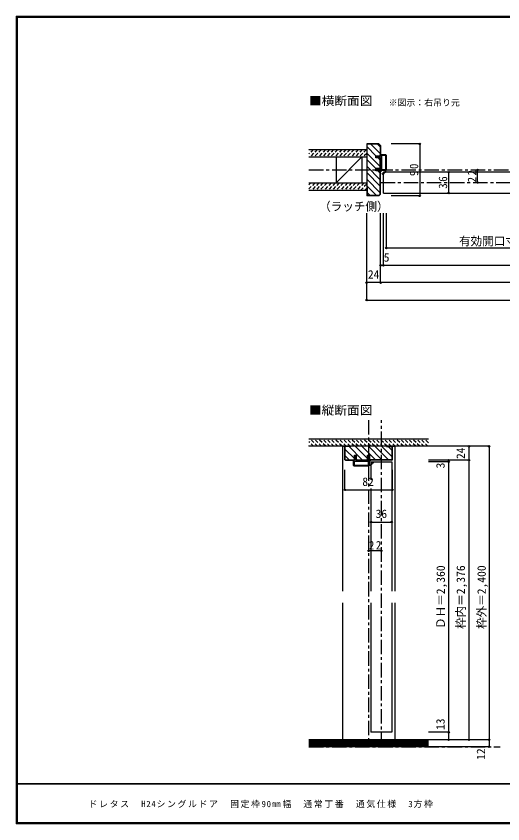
# Model space of a CAD drawing. Units: millimetres at full size, sheet at 1:5. Extents: x -973 to 977, y -718 to 696.
# Drawn here: x -973 to -132, y -701 to 696 of the extents above; entities that cross this region are included whole.
import ezdxf
from ezdxf.enums import TextEntityAlignment as Align

# ---------------------------------------------------------------- set-up
doc = ezdxf.new("R2010")
doc.units = ezdxf.units.MM
doc.header["$LTSCALE"] = 5
doc.header["$PDMODE"] = 32
doc.header["$PDSIZE"] = 2.5
doc.linetypes.add('CHAIN1', pattern=[8, 5, -1, 1, -1])
doc.linetypes.add('DASHED1', pattern=[1.8, 1.2, -0.6])
for name, color, linetype in [('0-0_補助線', 7, 'Continuous'), ('0-1_通り芯', 4, 'CHAIN1'), ('0-3_仕上げ', 2, 'Continuous'), ('0-4_枠', 3, 'Continuous'), ('0-6_扉', 6, 'Continuous'), ('0-A_文字', 3, 'Continuous'), ('0-B_寸法', 4, 'Continuous'), ('0-C_ハッチ', 4, 'DASHED1'), ('F-1_枠', 6, 'Continuous'), ('F-A_文字', 7, 'Continuous')]:
    doc.layers.add(name, color=color, linetype=linetype)
doc.styles.add('ＭＳ ゴシック', font='')
doc.styles.get('ＭＳ ゴシック').set_extended_font_data('MS Gothic')

# ---------------------------------------------------------------- blocks, each defined once
blk = doc.blocks.new('2')
at = {"layer": '0-0_補助線'}
for p, q in [((-9.846, -9.622), (-9.846, 15.078)), ((-8.846, 16.078), (0.354, 16.078)), ((-8.846, 15.878), (0.637, 15.878)), ((-8.446, 14.378), (-8.446, -8.922)), ((-8.146, 14.678), (-1.546, 14.678)), ((-1.246, 14.378), (-1.246, -8.922)), ((0.154, 11.653), (2.154, 11.653)), ((0.154, 11.653), (0.154, -8.497)), ((2.154, 10.953), (2.154, 11.653)), ((3.154, 11.653), (2.512, 10.83)), ((3.154, 11.653), (6.154, 11.653)), ((4.154, 13.753), (4.154, 13.053)), ((5.154, 13.053), (4.512, 13.876)), ((7.154, 13.053), (5.154, 13.053)), ((6.154, 10.953), (6.154, 11.653)), ((7.558, 12.258), (6.516, 10.835)), ((-1.48, -10.622), (-8.846, -10.622)), ((-1.546, -9.222), (-8.146, -9.222)), ((-1.189, -10.85), (-0.732, -12.694)), ((0.354, -12.922), (-0.441, -12.922)), ((0.154, -8.497), (2.154, -8.497)), ((4.154, -9.897), (0.154, -9.897)), ((0.154, -9.897), (0.154, -10.622)), ((0.154, -10.622), (0.645, -12.548)), ((2.154, -7.797), (2.154, -8.497)), ((3.154, -8.497), (2.512, -7.674)), ((3.154, -8.497), (6.154, -8.497)), ((4.154, -10.597), (4.154, -9.897)), ((5.154, -9.897), (4.512, -10.72)), ((7.154, -9.897), (5.154, -9.897)), ((6.154, -7.797), (6.154, -8.497)), ((7.558, -9.101), (6.516, -7.679))]:
    blk.add_line(p, q, dxfattribs=at)
for points in [[(-9.646, 15.078), (-9.646, -9.622), (-9.846, -9.622)], [(4.154, 13.053), (0.154, 13.053), (0.649, 15.723)]]:
    blk.add_lwpolyline(points, dxfattribs=at)
for centre, radius, start, end in [((-8.846, 15.078), 1, 90, 180), ((-8.846, 15.078), 0.8, 90, 180), ((-8.146, 14.378), 0.3, 90, 180), ((-1.546, 14.378), 0.3, 0, 90), ((0.354, 15.778), 0.3, 349.49875, 90), ((2.354, 10.953), 0.2, 180, 322.03043), ((4.354, 13.753), 0.2, 37.96957, 180), ((6.354, 10.953), 0.2, 180, 323.78053), ((7.154, 12.553), 0.5, 323.78053, 90), ((-8.846, -9.622), 1, 180, 270), ((-2.846, -10.72), 6, 179.06153, 259.29815), ((-8.146, -8.922), 0.3, 180, 270), ((-2.846, -10.72), 5.3, 178.93757, 259.29815), ((-1.546, -8.922), 0.3, 270, 0), ((-1.48, -10.922), 0.3, 13.9282, 90), ((-0.441, -12.622), 0.3, 193.9282, 270), ((0.354, -12.622), 0.3, 270, 14.29438), ((2.354, -7.797), 0.2, 37.96957, 180), ((4.354, -10.597), 0.2, 180, 322.03043), ((6.354, -7.797), 0.2, 36.21947, 180), ((7.154, -9.397), 0.5, 270, 36.21947), ((-3.896, -16.272), 0.35, 259.29815, 79.29815)]:
    blk.add_arc(centre, radius, start, end, dxfattribs=at)
blk.add_point((-3.896, -16.622), dxfattribs=at)

msp = doc.modelspace()

# ---------------------------------------------------------------- linework, layer by layer
at = {"layer": '0-1_通り芯'}
for p, q in [((-467, 430), (468, 430)), ((-343, 408.007), (344, 408.007)), ((-363.643, -2.5), (-363.643, -567.5)), ((-341.643, -567.5), (-341.643, -2.5)), ((-260.286, -48), (-467, -48)), ((-467, -567.5), (-136.286, -567.5))]:
    msp.add_line(p, q, dxfattribs=at)
at = {"layer": '0-3_仕上げ'}
for p, q in [((-467, 465), (-367, 465)), ((-467, 452.5), (-367, 452.5)), ((-467, 407.5), (-367, 407.5)), ((-467, 395), (-367, 395)), ((-260.286, -555.5), (-467, -555.5)), ((-260.286, -567.5), (-467, -567.5))]:
    msp.add_line(p, q, dxfattribs=at)
at = {"layer": '0-3_仕上げ', "color": 7}
for p, q in [((-375.572, 452.5), (-420, 407.5)), ((-260.286, -557), (-467, -557)), ((-260.286, -558.5), (-467, -558.5)), ((-260.286, -560), (-467, -560)), ((-260.286, -561.5), (-467, -561.5)), ((-260.286, -563), (-467, -563)), ((-260.286, -564.5), (-467, -564.5)), ((-260.286, -566), (-467, -566))]:
    msp.add_line(p, q, dxfattribs=at)
at = {"layer": '0-3_仕上げ', "color": 3}
for p, q in [((-420, 452.5), (-420, 407.5)), ((-375.572, 452.5), (-375.572, 407.5))]:
    msp.add_line(p, q, dxfattribs=at)
at = {"layer": '0-4_枠'}
for p, q in [((-345.828, 475), (-343, 472.172)), ((-346.036, 474.5), (-366.5, 474.5)), ((-366.5, 460), (-366.5, 474.5)), ((-346.036, 474.5), (-343.5, 471.964)), ((-343.5, 471.964), (-343.5, 454.5)), ((-343, 472.172), (-343, 454.5)), ((-366.5, 460), (-367, 460)), ((-351.5, 450.8), (-351.5, 454.5)), ((-351.5, 454.5), (-343, 454.5)), ((-343, 450.8), (-351.5, 450.8)), ((-343.5, 432.2), (-343.5, 450.8)), ((-343, 432.2), (-343, 450.8)), ((-351.5, 428.5), (-351.5, 432.2)), ((-343, 432.2), (-351.5, 432.2)), ((-343, 428.5), (-351.5, 428.5)), ((-343.5, 388.036), (-343.5, 428.5)), ((-343, 387.828), (-343, 428.5)), ((-366.5, 400), (-367, 400)), ((-366.5, 400), (-366.5, 385.5)), ((-346.036, 385.5), (-366.5, 385.5)), ((-343.5, 388.036), (-346.036, 385.5)), ((-322.643, -48), (-404.643, -48)), ((-404.643, -71.293), (-404.643, -48)), ((-394.643, -48.5), (-404.143, -48.5)), ((-394.643, -48.5), (-394.643, -48)), ((-332.643, -48.5), (-332.643, -48)), ((-332.643, -48.5), (-323.143, -48.5)), ((-322.643, -71.293), (-322.643, -48)), ((-388.143, -72), (-388.143, -63.5)), ((-388.143, -63.5), (-384.443, -63.5)), ((-384.443, -72), (-384.443, -63.5)), ((-365.843, -72), (-365.843, -63.5)), ((-365.843, -63.5), (-362.143, -63.5)), ((-362.143, -63.5), (-362.143, -72)), ((-403.936, -72), (-404.643, -71.293)), ((-403.936, -72), (-388.143, -72)), ((-403.729, -71.5), (-388.143, -71.5)), ((-384.443, -71.5), (-365.843, -71.5)), ((-384.443, -72), (-365.843, -72)), ((-323.557, -71.5), (-362.143, -71.5)), ((-323.35, -72), (-362.143, -72)), ((-323.35, -72), (-322.643, -71.293))]:
    msp.add_line(p, q, dxfattribs=at)
at = {"layer": '0-4_枠', "color": 4}
for p, q in [((-404.643, -48), (-408.643, -48)), ((-408.643, -48), (-408.643, -298.75)), ((-322.643, -48), (-318.643, -48)), ((-318.643, -48), (-318.643, -298.75)), ((-408.643, -318.75), (-408.643, -555.5)), ((-318.643, -318.75), (-318.643, -555.5))]:
    msp.add_line(p, q, dxfattribs=at)
at = {"layer": '0-4_枠'}
for points in [[(-345.828, 475), (-367, 475), (-367, 385)], [(-343, 387.828), (-345.828, 385), (-367, 385)], [(-403.729, -71.5), (-404.143, -71.086), (-404.143, -48.5)], [(-323.557, -71.5), (-323.143, -71.086), (-323.143, -48.5)]]:
    msp.add_lwpolyline(points, dxfattribs=at)
at = {"layer": '0-6_扉'}
for p, q in [((-8, 426), (-338, 426)), ((-338, 390), (-338, 426)), ((-338, 390), (-8, 390)), ((-359.643, -75), (-323.643, -75)), ((-359.643, -75), (-359.643, -105.69)), ((-323.643, -75), (-323.643, -298.75)), ((-359.643, -120.922), (-359.643, -298.75)), ((-359.643, -318.75), (-359.643, -542.5)), ((-323.643, -318.75), (-323.643, -542.5)), ((-323.643, -542.5), (-359.643, -542.5))]:
    msp.add_line(p, q, dxfattribs=at)
at = {"layer": '0-B_寸法'}
for p, q in [((-275.175, 475), (-324.495, 475)), ((-275.175, 475), (-275.175, 385)), ((-225.175, 390), (-225.175, 426)), ((-175.175, 408.007), (-175.175, 430)), ((-275.175, 385), (-324.495, 385)), ((-367, 205), (-367, 355)), ((-343, 235), (-343, 355)), ((-338, 265), (-338, 355)), ((-333, 295), (-333, 355)), ((-333, 295), (284.005, 295)), ((-343, 265), (344, 265)), ((368, 235), (-367, 235)), ((-408.643, -48), (-404.643, -48)), ((-408.643, -48), (-404.643, -48)), ((-318.643, -48), (-322.643, -48)), ((-318.643, -48), (-322.643, -48)), ((-155.286, -48), (-260.286, -48)), ((-190.286, -48), (-190.286, -555.5)), ((-155.286, -48), (-155.286, -567.5)), ((-190.286, -72), (-260.286, -72)), ((-225.286, -75), (-260.286, -75)), ((-225.286, -72), (-225.286, -555.5)), ((-404.643, -123.422), (-404.643, -88.9)), ((-322.643, -123.422), (-322.643, -88.9)), ((-404.643, -123.422), (-322.643, -123.422)), ((-359.643, -178.882), (-323.643, -178.882)), ((-341.643, -228.882), (-363.643, -228.882)), ((-225.286, -542.5), (-260.286, -542.5)), ((-155.286, -555.5), (-260.286, -555.5)), ((-155.286, -567.5), (-260.286, -567.5))]:
    msp.add_line(p, q, dxfattribs=at)
at = {"layer": '0-B_寸法', "color": 2}
for p, q in [((-260.286, -35.5), (-467, -35.5)), ((-260.286, -48), (-467, -48))]:
    msp.add_line(p, q, dxfattribs=at)
at = {"layer": '0-B_寸法', "linetype": 'DASHED1'}
for p, q in [((-459.114, -48), (-467, -40.114)), ((-452.043, -48), (-464.543, -35.5)), ((-444.972, -48), (-457.472, -35.5)), ((-437.901, -48), (-450.401, -35.5)), ((-430.83, -48), (-443.33, -35.5)), ((-423.759, -48), (-436.259, -35.5)), ((-416.688, -48), (-429.188, -35.5)), ((-409.616, -48), (-422.116, -35.5)), ((-402.545, -48), (-415.045, -35.5)), ((-395.474, -48), (-407.974, -35.5)), ((-388.403, -48), (-400.903, -35.5)), ((-381.332, -48), (-393.832, -35.5)), ((-374.261, -48), (-386.761, -35.5)), ((-367.19, -48), (-379.69, -35.5)), ((-360.119, -48), (-372.619, -35.5)), ((-353.048, -48), (-365.548, -35.5)), ((-345.977, -48), (-358.477, -35.5)), ((-338.906, -48), (-351.406, -35.5)), ((-331.835, -48), (-344.335, -35.5)), ((-324.764, -48), (-337.264, -35.5)), ((-317.693, -48), (-330.193, -35.5)), ((-310.622, -48), (-323.122, -35.5)), ((-303.55, -48), (-316.05, -35.5)), ((-296.479, -48), (-308.979, -35.5)), ((-289.408, -48), (-301.908, -35.5)), ((-282.337, -48), (-294.837, -35.5)), ((-275.266, -48), (-287.766, -35.5)), ((-268.195, -48), (-280.695, -35.5)), ((-261.124, -48), (-273.624, -35.5)), ((-260.286, -41.767), (-266.553, -35.5)), ((-466.185, -48), (-467, -47.185))]:
    msp.add_line(p, q, dxfattribs=at)
at = {"layer": '0-B_寸法', "color": 3}
msp.add_line((-322.643, -48), (-404.643, -48), dxfattribs=at)
msp.add_line((-322.643, -48), (-404.643, -48), dxfattribs=at)
at = {"layer": '0-B_寸法'}
msp.add_lwpolyline([(-367, 205), (368, 205), (368, 355)], dxfattribs=at)
at = {"layer": '0-B_寸法', "color": 7}
for p in [(-275.175, 475), (-225.175, 426), (-175.175, 430), (-175.175, 408.007), (-225.175, 390), (-275.175, 385), (-333, 295), (-343, 265), (-338, 265), (-367, 235), (-343, 235), (-367, 205), (-190.286, -48), (-155.286, -48), (-225.286, -72), (-225.286, -75), (-190.286, -72), (-404.643, -123.422), (-322.643, -123.422), (-359.643, -178.882), (-323.643, -178.882), (-363.643, -228.882), (-341.643, -228.882), (-225.286, -542.5), (-225.286, -555.5), (-190.286, -555.5), (-155.286, -555.5), (-155.286, -567.5)]:
    msp.add_point(p, dxfattribs=at)
at = {"layer": '0-C_ハッチ'}
for p, q in [((-459.531, 465), (-467, 457.531)), ((-466.602, 465), (-467, 464.602)), ((-452.46, 465), (-464.96, 452.5)), ((-445.389, 465), (-457.889, 452.5)), ((-438.318, 465), (-450.818, 452.5)), ((-431.247, 465), (-443.747, 452.5)), ((-424.176, 465), (-436.676, 452.5)), ((-417.105, 465), (-429.605, 452.5)), ((-410.034, 465), (-422.534, 452.5)), ((-402.963, 465), (-415.463, 452.5)), ((-395.892, 465), (-408.392, 452.5)), ((-388.821, 465), (-401.321, 452.5)), ((-381.749, 465), (-394.249, 452.5)), ((-374.678, 465), (-387.178, 452.5)), ((-367.607, 465), (-380.107, 452.5)), ((-367, 458.536), (-372.799, 452.737)), ((-456.823, 407.5), (-467, 397.323)), ((-463.894, 407.5), (-467, 404.394)), ((-449.752, 407.5), (-462.252, 395)), ((-442.681, 407.5), (-455.181, 395)), ((-435.61, 407.5), (-448.11, 395)), ((-428.539, 407.5), (-441.039, 395)), ((-421.468, 407.5), (-433.968, 395)), ((-414.397, 407.5), (-426.897, 395)), ((-407.326, 407.5), (-419.826, 395)), ((-400.255, 407.5), (-412.755, 395)), ((-393.183, 407.5), (-405.683, 395)), ((-386.112, 407.5), (-398.612, 395)), ((-379.041, 407.5), (-391.541, 395)), ((-371.97, 407.5), (-384.47, 395)), ((-367, 405.399), (-377.399, 395)), ((-367, 398.328), (-370.328, 395))]:
    msp.add_line(p, q, dxfattribs=at)
at = {"layer": '0-C_ハッチ', "linetype": 'Continuous'}
for p, q in [((-366.5, 469.97), (-351.029, 454.5)), ((-359.716, 474.5), (-343.5, 458.284)), ((-348.402, 474.5), (-343.5, 469.598)), ((-367, 459.157), (-343.5, 435.657)), ((-367, 447.842), (-351.357, 432.2)), ((-347.329, 450.8), (-343.5, 446.97)), ((-367, 436.529), (-343.5, 413.029)), ((-367, 425.216), (-343.5, 401.716)), ((-347.657, 428.5), (-343.5, 424.343)), ((-367, 413.902), (-343.5, 390.402)), ((-367, 402.588), (-349.912, 385.5)), ((-366.5, 390.775), (-361.225, 385.5)), ((-404.143, -53.284), (-388.143, -69.284)), ((-397.613, -48.5), (-374.613, -71.5)), ((-386.8, -48), (-365.843, -68.957)), ((-375.485, -48), (-351.986, -71.5)), ((-364.172, -48), (-340.672, -71.5)), ((-352.858, -48), (-329.358, -71.5)), ((-341.545, -48), (-323.143, -66.402)), ((-329.731, -48.5), (-323.143, -55.088)), ((-404.143, -64.598), (-397.241, -71.5))]:
    msp.add_line(p, q, dxfattribs=at)
at = {"layer": 'F-1_枠'}
for p, q in [((-973.347, 695.833), (-973.347, -700.833)), ((-973.347, 695.833), (976.653, 695.833)), ((-973.347, 695), (976.653, 695)), ((-973.347, 694.167), (976.653, 694.167)), ((-972.514, 695.833), (-972.514, -700.833)), ((-971.68, 695.833), (-971.68, -700.833)), ((976.653, -631.667), (-973.347, -631.667)), ((976.653, -632.5), (-973.347, -632.5)), ((976.653, -699.167), (-973.347, -699.167)), ((976.653, -700), (-973.347, -700)), ((976.653, -700.833), (-973.347, -700.833))]:
    msp.add_line(p, q, dxfattribs=at)

# ---------------------------------------------------------------- block references
at = {"layer": '0-0_補助線', "xscale": -1}
msp.add_blockref('2', (-342.846, 439.922), dxfattribs=at)
at = {"layer": '0-0_補助線', "rotation": 90}
msp.add_blockref('2', (-373.565, -72.154), dxfattribs=at)

# ---------------------------------------------------------------- texts
at = {"layer": '0-A_文字', "color": 7, "style": 'ＭＳ ゴシック', "width": 1.1}
for s, p in [('■横断面図', (-467, 537.5)), ('■縦断面図', (-467, 2.5))]:
    msp.add_text(s, height=14.66, dxfattribs=at).set_placement(p, align=Align.BOTTOM_LEFT)
at = {"layer": '0-A_文字', "color": 7, "style": 'ＭＳ ゴシック'}
for s, height, p in [('※図示：右吊り元', 11, (-329.147, 537.5)), ('（ラッチ側）', 14.66, (-449.25, 355))]:
    msp.add_text(s, height=height, dxfattribs=at).set_placement(p, align=Align.BOTTOM_LEFT)
at = {"layer": '0-B_寸法', "color": 7, "style": 'ＭＳ ゴシック'}
for s, p in [('有効開口寸法＝730（660）<640>［617］', (-207.347, 295)), ('5', (-337.622, 266.878)), ('24', (-365, 237.5)), ('82', (-374.643, -120.922)), ('36', (-351.643, -176.382))]:
    msp.add_text(s, height=14.66, dxfattribs=at).set_placement(p, align=Align.BOTTOM_LEFT)
for s, p in [('24', (-192.786, -70)), ('3', (-227.786, -86.25)), ('ＤＨ＝2,360', (-227.323, -363.75)), ('枠内＝2,376', (-192.643, -363.75)), ('枠外＝2,400', (-156.629, -363.75)), ('13', (-227.786, -538.6)), ('12', (-157.786, -590.268))]:
    msp.add_text(s, height=14.66, rotation=90, dxfattribs=at).set_placement(p, align=Align.BOTTOM_LEFT)
at = {"layer": '0-B_寸法', "color": 7, "char_height": 14.66, "attachment_point": 7, "rotation": 90, "style": 'ＭＳ ゴシック'}
for s, insert in [('\\T1.27;\\W0.95;90', (-277.675, 419.375)), ('\\T1.27;\\W0.95;22', (-177.675, 408.378)), ('\\T1.27;\\W0.95;36', (-227.675, 397.375))]:
    msp.add_mtext(s, dxfattribs=dict(at, insert=insert))
at = {"layer": '0-B_寸法', "color": 7, "insert": (-363.268, -226.382), "char_height": 14.66, "attachment_point": 7, "style": 'ＭＳ ゴシック'}
msp.add_mtext('\\T1.27;\\W0.95;22', dxfattribs=at)
at = {"layer": 'F-A_文字', "insert": (-847.938, -673.333), "char_height": 11, "attachment_point": 7, "style": 'ＭＳ ゴシック'}
msp.add_mtext('\\T1.18;ドレタス\u3000H24シングルドア\u3000固定枠90㎜幅\u3000通常丁番\u3000通気仕様\u30003方枠', dxfattribs=at)

doc.saveas('drawing.dxf')
